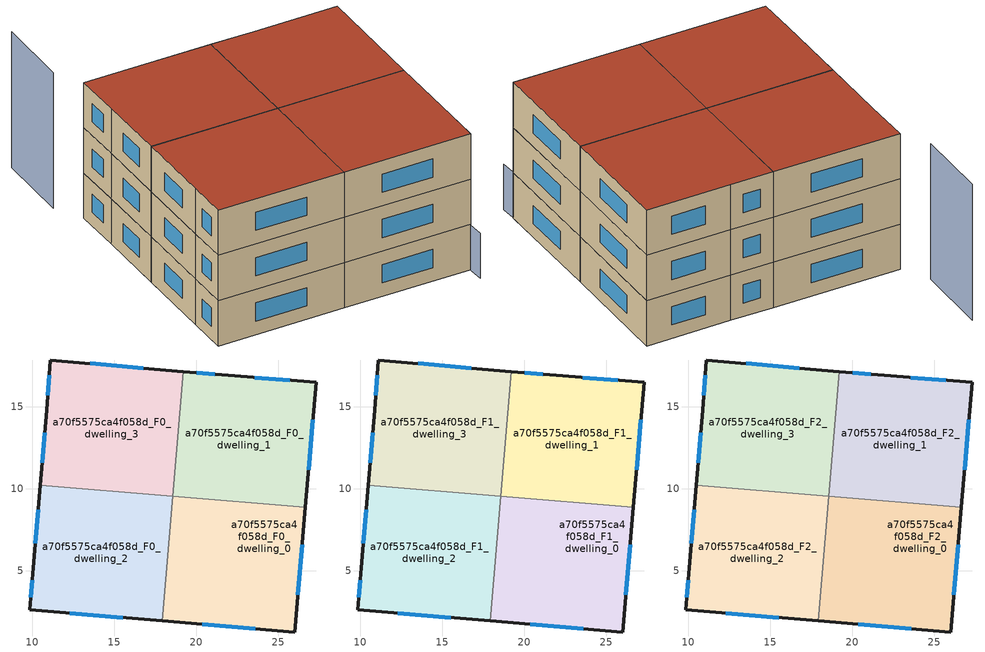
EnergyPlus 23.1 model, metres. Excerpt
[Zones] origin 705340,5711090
a70f5575ca4f058d_F0_dwelling_0
 floor ground (EU_floor_Construction): 18.57,9.54 26,1.27 17.94,1.95 z0; 26.65,8.87 26,1.27 18.57,9.54 z0
 wall outside (EU_wall_Construction): 17.94,1.95 26,1.27 26.65,8.87 z0:3
 wall to a70f5575ca4f058d_F0_dwelling_1 (EU_wall_Construction): 26.65,8.87 18.57,9.54 z0:3
 wall to a70f5575ca4f058d_F0_dwelling_2 (EU_wall_Construction): 18.57,9.54 17.94,1.95 z0:3
 window (EU_Window_Construction): 26.19,3.55 26.45,6.59 / 20.35,1.75 23.58,1.48 z0.9:2.1
a70f5575ca4f058d_F0_dwelling_1
 floor ground (EU_floor_Construction): 27.29,16.47 26.65,8.87 18.57,9.54 19.21,17.12 21.95,16.89 z0
 wall outside (EU_wall_Construction): 26.65,8.87 27.29,16.47 21.95,16.89 19.21,17.12 z0:3
 wall to a70f5575ca4f058d_F0_dwelling_3 (EU_wall_Construction): 19.21,17.12 18.57,9.54 z0:3
 window (EU_Window_Construction): 25.69,16.6 23.55,16.76 / 26.84,11.14 27.1,14.19 / 21.13,16.96 20.03,17.05 z0.9:2.1
a70f5575ca4f058d_F0_dwelling_2
 floor ground (EU_floor_Construction): 18.57,9.54 17.94,1.95 9.87,2.62 10.08,5.17 10.51,10.22 z0
 wall outside (EU_wall_Construction): 10.51,10.22 10.08,5.17 9.87,2.62 17.94,1.95 z0:3
 wall to a70f5575ca4f058d_F0_dwelling_3 (EU_wall_Construction): 18.57,9.54 10.51,10.22 z0:3
 window (EU_Window_Construction): 12.29,2.42 15.52,2.15 / 10.02,4.41 9.93,3.39 / 10.38,8.71 10.21,6.68 z0.9:2.1
a70f5575ca4f058d_F0_dwelling_3
 floor ground (EU_floor_Construction): 19.21,17.12 18.57,9.54 10.51,10.22 10.9,14.76 11.11,17.83 z0
 wall outside (EU_wall_Construction): 19.21,17.12 11.11,17.83 10.9,14.76 10.51,10.22 z0:3
 window (EU_Window_Construction): 16.79,17.34 13.54,17.62 / 10.78,13.4 10.63,11.58 / 11.05,16.91 10.96,15.68 z0.9:2.1
a70f5575ca4f058d_F1_dwelling_0
 floor to a70f5575ca4f058d_F0_dwelling_0 (EU_floor_Construction): 26.65,8.87 26,1.27 18.57,9.54 z3; 18.57,9.54 26,1.27 17.94,1.95 z3
 wall outside (EU_wall_Construction): 17.94,1.95 26,1.27 26.65,8.87 z3:6
 wall to a70f5575ca4f058d_F1_dwelling_1 (EU_wall_Construction): 26.65,8.87 18.57,9.54 z3:6
 wall to a70f5575ca4f058d_F1_dwelling_2 (EU_wall_Construction): 18.57,9.54 17.94,1.95 z3:6
 window (EU_Window_Construction): 26.19,3.55 26.45,6.59 / 20.35,1.75 23.58,1.48 z3.9:5.1
a70f5575ca4f058d_F1_dwelling_1
 floor to a70f5575ca4f058d_F0_dwelling_1 (EU_floor_Construction): 27.29,16.47 26.65,8.87 18.57,9.54 19.21,17.12 21.95,16.89 z3
 wall outside (EU_wall_Construction): 26.65,8.87 27.29,16.47 21.95,16.89 19.21,17.12 z3:6
 wall to a70f5575ca4f058d_F1_dwelling_3 (EU_wall_Construction): 19.21,17.12 18.57,9.54 z3:6
 window (EU_Window_Construction): 25.69,16.6 23.55,16.76 / 26.84,11.14 27.1,14.19 / 21.13,16.96 20.03,17.05 z3.9:5.1
a70f5575ca4f058d_F1_dwelling_2
 floor to a70f5575ca4f058d_F0_dwelling_2 (EU_floor_Construction): 18.57,9.54 17.94,1.95 9.87,2.62 10.08,5.17 10.51,10.22 z3
 wall outside (EU_wall_Construction): 10.51,10.22 10.08,5.17 9.87,2.62 17.94,1.95 z3:6
 wall to a70f5575ca4f058d_F1_dwelling_3 (EU_wall_Construction): 18.57,9.54 10.51,10.22 z3:6
 window (EU_Window_Construction): 12.29,2.42 15.52,2.15 / 10.02,4.41 9.93,3.39 / 10.38,8.71 10.21,6.68 z3.9:5.1
a70f5575ca4f058d_F1_dwelling_3
 floor to a70f5575ca4f058d_F0_dwelling_3 (EU_floor_Construction): 19.21,17.12 18.57,9.54 10.51,10.22 10.9,14.76 11.11,17.83 z3
 wall outside (EU_wall_Construction): 19.21,17.12 11.11,17.83 10.9,14.76 10.51,10.22 z3:6
 window (EU_Window_Construction): 16.79,17.34 13.54,17.62 / 10.78,13.4 10.63,11.58 / 11.05,16.91 10.96,15.68 z3.9:5.1
a70f5575ca4f058d_F2_dwelling_0
 floor to a70f5575ca4f058d_F1_dwelling_0 (EU_floor_Construction): 26.65,8.87 26,1.27 18.57,9.54 z6; 18.57,9.54 26,1.27 17.94,1.95 z6
 wall outside (EU_wall_Construction): 17.94,1.95 26,1.27 26.65,8.87 z6:9
 wall to a70f5575ca4f058d_F2_dwelling_1 (EU_wall_Construction): 26.65,8.87 18.57,9.54 z6:9
 wall to a70f5575ca4f058d_F2_dwelling_2 (EU_wall_Construction): 18.57,9.54 17.94,1.95 z6:9
 window (EU_Window_Construction): 26.19,3.55 26.45,6.59 / 20.35,1.75 23.58,1.48 z6.9:8.1
 roof outside (EU_roof_Construction): 26,1.27 26.65,8.87 18.57,9.54 17.94,1.95 z9
a70f5575ca4f058d_F2_dwelling_1
 floor to a70f5575ca4f058d_F1_dwelling_1 (EU_floor_Construction): 27.29,16.47 26.65,8.87 18.57,9.54 19.21,17.12 21.95,16.89 z6
 wall outside (EU_wall_Construction): 26.65,8.87 27.29,16.47 21.95,16.89 19.21,17.12 z6:9
 wall to a70f5575ca4f058d_F2_dwelling_3 (EU_wall_Construction): 19.21,17.12 18.57,9.54 z6:9
 window (EU_Window_Construction): 25.69,16.6 23.55,16.76 / 26.84,11.14 27.1,14.19 / 21.13,16.96 20.03,17.05 z6.9:8.1
 roof outside (EU_roof_Construction): 26.65,8.87 27.29,16.47 21.95,16.89 19.21,17.12 18.57,9.54 z9
a70f5575ca4f058d_F2_dwelling_2
 floor to a70f5575ca4f058d_F1_dwelling_2 (EU_floor_Construction): 18.57,9.54 17.94,1.95 9.87,2.62 10.08,5.17 10.51,10.22 z6
 wall outside (EU_wall_Construction): 10.51,10.22 10.08,5.17 9.87,2.62 17.94,1.95 z6:9
 wall to a70f5575ca4f058d_F2_dwelling_3 (EU_wall_Construction): 18.57,9.54 10.51,10.22 z6:9
 window (EU_Window_Construction): 12.29,2.42 15.52,2.15 / 10.02,4.41 9.93,3.39 / 10.38,8.71 10.21,6.68 z6.9:8.1
 roof outside (EU_roof_Construction): 17.94,1.95 18.57,9.54 10.51,10.22 10.08,5.17 9.87,2.62 z9
a70f5575ca4f058d_F2_dwelling_3
 floor to a70f5575ca4f058d_F1_dwelling_3 (EU_floor_Construction): 19.21,17.12 18.57,9.54 10.51,10.22 10.9,14.76 11.11,17.83 z6
 wall outside (EU_wall_Construction): 19.21,17.12 11.11,17.83 10.9,14.76 10.51,10.22 z6:9
 window (EU_Window_Construction): 16.79,17.34 13.54,17.62 / 10.78,13.4 10.63,11.58 / 11.05,16.91 10.96,15.68 z6.9:8.1
 roof outside (EU_roof_Construction): 18.57,9.54 19.21,17.12 11.11,17.83 10.9,14.76 10.51,10.22 z9
shading: 25.94,0.23 26.11,6.42 z0:3; 10.75,24.46 10.27,19.64 z0:9
[Building]
EU S2 Campaign: North Axis=0; Terrain=City; Solar Distribution=FullExterior
[Site:Location]
London: Latitude=51.5; Longitude=-0.5; Time Zone=0; Elevation=25
[SizingPeriod:WeatherFileDays]
AnnualSizingPeriod: Begin Month=1; Begin Day of Month=1; End Month=12; End Day of Month=31; Day of Week for Start Day=Monday; Use Weather File Daylight Saving Period=No; Use Weather File Rain and Snow Indicators=No
[MATERIAL]
EU_InternalMass_Material: Roughness=MediumRough; Thickness=0.1; Conductivity=1; Density=1800; Specific Heat=900; Thermal Absorptance=0.9; Solar Absorptance=0.7; Visible Absorptance=0.7
[MATERIAL:NOMASS] Roughness=MediumRough; Thermal Absorptance=0.9; Solar Absorptance=0.7; Visible Absorptance=0.7
Name | Thermal Resistance
EU_wall_NoMass | 1.04674
EU_roof_NoMass | 4.32442
EU_floor_NoMass | 2.04616
[WINDOWMATERIAL:SIMPLEGLAZINGSYSTEM]
EU_Window_SimpleGlazing: UFactor=4.25843; Solar Heat Gain Coefficient=0.85; Visible Transmittance=0.85
[CONSTRUCTION]
EU_wall_Construction: EU_wall_NoMass
EU_roof_Construction: EU_roof_NoMass
EU_floor_Construction: EU_floor_NoMass
EU_Window_Construction: EU_Window_SimpleGlazing
EU_InternalMass_Construction: EU_InternalMass_Material
[ZONE] Type=1; Multiplier=1; Ceiling Height=autocalculate; Floor Area=autocalculate; Part of Total Floor Area=Yes
Name | Volume
a70f5575ca4f058d_F0_dwelling_0; a70f5575ca4f058d_F1_dwelling_0; a70f5575ca4f058d_F2_dwelling_0 | 185.064
a70f5575ca4f058d_F0_dwelling_1 | 185.094
a70f5575ca4f058d_F1_dwelling_1; a70f5575ca4f058d_F2_dwelling_1 | 185.095
a70f5575ca4f058d_F0_dwelling_2; a70f5575ca4f058d_F1_dwelling_2; a70f5575ca4f058d_F2_dwelling_2 | 185.08
a70f5575ca4f058d_F0_dwelling_3 | 185.128
a70f5575ca4f058d_F1_dwelling_3; a70f5575ca4f058d_F2_dwelling_3 | 185.127
[INTERNALMASS] Construction=EU_InternalMass_Construction
Name | Zone or ZoneList | Surface Area
a70f5575ca4f058d_F0_dwelling_0_EU_InternalMass | a70f5575ca4f058d_F0_dwelling_0 | 61.6942
a70f5575ca4f058d_F0_dwelling_1_EU_InternalMass | a70f5575ca4f058d_F0_dwelling_1 | 61.6983
a70f5575ca4f058d_F0_dwelling_2_EU_InternalMass | a70f5575ca4f058d_F0_dwelling_2 | 61.6948
a70f5575ca4f058d_F0_dwelling_3_EU_InternalMass | a70f5575ca4f058d_F0_dwelling_3 | 61.6979
a70f5575ca4f058d_F1_dwelling_0_EU_InternalMass | a70f5575ca4f058d_F1_dwelling_0 | 61.6942
a70f5575ca4f058d_F1_dwelling_1_EU_InternalMass | a70f5575ca4f058d_F1_dwelling_1 | 61.6983
a70f5575ca4f058d_F1_dwelling_2_EU_InternalMass | a70f5575ca4f058d_F1_dwelling_2 | 61.6948
a70f5575ca4f058d_F1_dwelling_3_EU_InternalMass | a70f5575ca4f058d_F1_dwelling_3 | 61.6979
a70f5575ca4f058d_F2_dwelling_0_EU_InternalMass | a70f5575ca4f058d_F2_dwelling_0 | 61.6942
a70f5575ca4f058d_F2_dwelling_1_EU_InternalMass | a70f5575ca4f058d_F2_dwelling_1 | 61.6983
a70f5575ca4f058d_F2_dwelling_2_EU_InternalMass | a70f5575ca4f058d_F2_dwelling_2 | 61.6948
a70f5575ca4f058d_F2_dwelling_3_EU_InternalMass | a70f5575ca4f058d_F2_dwelling_3 | 61.6979
[OTHEREQUIPMENT] Fuel Type=Electricity; Design Level Calculation Method=Watts/Area; Power per Zone Floor Area=1; Fraction Latent=0; Fraction Radiant=0; Fraction Lost=0; Carbon Dioxide Generation Rate=0; EndUse Subcategory=EU_Step8_InternalGains
Name | Zone or ZoneList or Space or SpaceList | Schedule
EU_Step8_InternalGain_a70f5575ca4f058d_F0_dwelling_0_f000 | a70f5575ca4f058d_F0_dwelling_0 | EU_Step8_GainSchedule_a70f5575ca4f058d_F0_dwelling_0_f000
EU_Step8_InternalGain_a70f5575ca4f058d_F0_dwelling_1_f000 | a70f5575ca4f058d_F0_dwelling_1 | EU_Step8_GainSchedule_a70f5575ca4f058d_F0_dwelling_1_f000
EU_Step8_InternalGain_a70f5575ca4f058d_F0_dwelling_2_f000 | a70f5575ca4f058d_F0_dwelling_2 | EU_Step8_GainSchedule_a70f5575ca4f058d_F0_dwelling_2_f000
EU_Step8_InternalGain_a70f5575ca4f058d_F0_dwelling_3_f000 | a70f5575ca4f058d_F0_dwelling_3 | EU_Step8_GainSchedule_a70f5575ca4f058d_F0_dwelling_3_f000
EU_Step8_InternalGain_a70f5575ca4f058d_F1_dwelling_0_f000 | a70f5575ca4f058d_F1_dwelling_0 | EU_Step8_GainSchedule_a70f5575ca4f058d_F1_dwelling_0_f000
EU_Step8_InternalGain_a70f5575ca4f058d_F1_dwelling_1_f000 | a70f5575ca4f058d_F1_dwelling_1 | EU_Step8_GainSchedule_a70f5575ca4f058d_F1_dwelling_1_f000
EU_Step8_InternalGain_a70f5575ca4f058d_F1_dwelling_2_f000 | a70f5575ca4f058d_F1_dwelling_2 | EU_Step8_GainSchedule_a70f5575ca4f058d_F1_dwelling_2_f000
EU_Step8_InternalGain_a70f5575ca4f058d_F1_dwelling_3_f000 | a70f5575ca4f058d_F1_dwelling_3 | EU_Step8_GainSchedule_a70f5575ca4f058d_F1_dwelling_3_f000
EU_Step8_InternalGain_a70f5575ca4f058d_F2_dwelling_0_f000 | a70f5575ca4f058d_F2_dwelling_0 | EU_Step8_GainSchedule_a70f5575ca4f058d_F2_dwelling_0_f000
EU_Step8_InternalGain_a70f5575ca4f058d_F2_dwelling_1_f000 | a70f5575ca4f058d_F2_dwelling_1 | EU_Step8_GainSchedule_a70f5575ca4f058d_F2_dwelling_1_f000
EU_Step8_InternalGain_a70f5575ca4f058d_F2_dwelling_2_f000 | a70f5575ca4f058d_F2_dwelling_2 | EU_Step8_GainSchedule_a70f5575ca4f058d_F2_dwelling_2_f000
EU_Step8_InternalGain_a70f5575ca4f058d_F2_dwelling_3_f000 | a70f5575ca4f058d_F2_dwelling_3 | EU_Step8_GainSchedule_a70f5575ca4f058d_F2_dwelling_3_f000
[ZONEVENTILATION:DESIGNFLOWRATE] Schedule=EU_AlwaysOn; Design Flow Rate Calculation Method=AirChanges/Hour; Air Changes per Hour=0.488719; Ventilation Type=Natural; Fan Pressure Rise=0; Fan Total Efficiency=1; Constant Term Coefficient=1; Temperature Term Coefficient=0; Velocity Term Coefficient=0; Velocity Squared Term Coefficient=0; Minimum Indoor Temperature=-100; Maximum Indoor Temperature=100; Delta Temperature=-100; Minimum Outdoor Temperature=-100; Maximum Outdoor Temperature=100; Maximum Wind Speed=40
Name | Zone or ZoneList or Space or SpaceList
EU_ConstantAir_a70f5575ca4f058d_F0_dwelling_0 | a70f5575ca4f058d_F0_dwelling_0
EU_ConstantAir_a70f5575ca4f058d_F0_dwelling_1 | a70f5575ca4f058d_F0_dwelling_1
EU_ConstantAir_a70f5575ca4f058d_F0_dwelling_2 | a70f5575ca4f058d_F0_dwelling_2
EU_ConstantAir_a70f5575ca4f058d_F0_dwelling_3 | a70f5575ca4f058d_F0_dwelling_3
EU_ConstantAir_a70f5575ca4f058d_F1_dwelling_0 | a70f5575ca4f058d_F1_dwelling_0
EU_ConstantAir_a70f5575ca4f058d_F1_dwelling_1 | a70f5575ca4f058d_F1_dwelling_1
EU_ConstantAir_a70f5575ca4f058d_F1_dwelling_2 | a70f5575ca4f058d_F1_dwelling_2
EU_ConstantAir_a70f5575ca4f058d_F1_dwelling_3 | a70f5575ca4f058d_F1_dwelling_3
EU_ConstantAir_a70f5575ca4f058d_F2_dwelling_0 | a70f5575ca4f058d_F2_dwelling_0
EU_ConstantAir_a70f5575ca4f058d_F2_dwelling_1 | a70f5575ca4f058d_F2_dwelling_1
EU_ConstantAir_a70f5575ca4f058d_F2_dwelling_2 | a70f5575ca4f058d_F2_dwelling_2
EU_ConstantAir_a70f5575ca4f058d_F2_dwelling_3 | a70f5575ca4f058d_F2_dwelling_3
[HVACTEMPLATE:THERMOSTAT] Constant Heating Setpoint=20; Constant Cooling Setpoint=50
EU_HeatOnly_a70f5575ca4f058d_F0_dwelling_0; EU_HeatOnly_a70f5575ca4f058d_F0_dwelling_1; EU_HeatOnly_a70f5575ca4f058d_F0_dwelling_2; EU_HeatOnly_a70f5575ca4f058d_F0_dwelling_3; EU_HeatOnly_a70f5575ca4f058d_F1_dwelling_0; EU_HeatOnly_a70f5575ca4f058d_F1_dwelling_1; EU_HeatOnly_a70f5575ca4f058d_F1_dwelling_2; EU_HeatOnly_a70f5575ca4f058d_F1_dwelling_3; EU_HeatOnly_a70f5575ca4f058d_F2_dwelling_0; EU_HeatOnly_a70f5575ca4f058d_F2_dwelling_1; EU_HeatOnly_a70f5575ca4f058d_F2_dwelling_2; EU_HeatOnly_a70f5575ca4f058d_F2_dwelling_3
[HVACTEMPLATE:ZONE:IDEALLOADSAIRSYSTEM] System Availability Schedule=EU_AlwaysOn; Maximum Heating Supply Air Temperature=50; Minimum Cooling Supply Air Temperature=13; Maximum Heating Supply Air Humidity Ratio=0.0156; Minimum Cooling Supply Air Humidity Ratio=0.0077; Heating Limit=NoLimit; Cooling Limit=NoLimit; Heating Availability Schedule=EU_AlwaysOn; Cooling Availability Schedule=EU_CoolingOff; Dehumidification Control Type=ConstantSensibleHeatRatio; Cooling Sensible Heat Ratio=0.7; Dehumidification Setpoint=60; Humidification Control Type=None; Humidification Setpoint=30; Outdoor Air Method=None; Outdoor Air Flow Rate per Person=0.00944; Outdoor Air Flow Rate per Zone Floor Area=0; Outdoor Air Flow Rate per Zone=0; Demand Controlled Ventilation Type=None; Outdoor Air Economizer Type=NoEconomizer; Heat Recovery Type=None; Sensible Heat Recovery Effectiveness=0.7; Latent Heat Recovery Effectiveness=0.65
Name | Template Thermostat
a70f5575ca4f058d_F0_dwelling_0 | EU_HeatOnly_a70f5575ca4f058d_F0_dwelling_0
a70f5575ca4f058d_F0_dwelling_1 | EU_HeatOnly_a70f5575ca4f058d_F0_dwelling_1
a70f5575ca4f058d_F0_dwelling_2 | EU_HeatOnly_a70f5575ca4f058d_F0_dwelling_2
a70f5575ca4f058d_F0_dwelling_3 | EU_HeatOnly_a70f5575ca4f058d_F0_dwelling_3
a70f5575ca4f058d_F1_dwelling_0 | EU_HeatOnly_a70f5575ca4f058d_F1_dwelling_0
a70f5575ca4f058d_F1_dwelling_1 | EU_HeatOnly_a70f5575ca4f058d_F1_dwelling_1
a70f5575ca4f058d_F1_dwelling_2 | EU_HeatOnly_a70f5575ca4f058d_F1_dwelling_2
a70f5575ca4f058d_F1_dwelling_3 | EU_HeatOnly_a70f5575ca4f058d_F1_dwelling_3
a70f5575ca4f058d_F2_dwelling_0 | EU_HeatOnly_a70f5575ca4f058d_F2_dwelling_0
a70f5575ca4f058d_F2_dwelling_1 | EU_HeatOnly_a70f5575ca4f058d_F2_dwelling_1
a70f5575ca4f058d_F2_dwelling_2 | EU_HeatOnly_a70f5575ca4f058d_F2_dwelling_2
a70f5575ca4f058d_F2_dwelling_3 | EU_HeatOnly_a70f5575ca4f058d_F2_dwelling_3
[SIZING:ZONE] Zone Cooling Design Supply Air Temperature Input Method=SupplyAirTemperature; Zone Cooling Design Supply Air Temperature=13; Zone Heating Design Supply Air Temperature Input Method=SupplyAirTemperature; Zone Heating Design Supply Air Temperature=50; Zone Cooling Design Supply Air Humidity Ratio=0.008; Zone Heating Design Supply Air Humidity Ratio=0.008; Cooling Design Air Flow Method=DesignDay; Cooling Design Air Flow Rate=0; Cooling Minimum Air Flow per Zone Floor Area=0.000762; Cooling Minimum Air Flow=0; Cooling Minimum Air Flow Fraction=0.2; Heating Design Air Flow Method=DesignDay; Heating Design Air Flow Rate=0; Heating Maximum Air Flow per Zone Floor Area=0.002032; Heating Maximum Air Flow=0.141576; Heating Maximum Air Flow Fraction=0.3; Account for Dedicated Outdoor Air System=No; Dedicated Outdoor Air System Control Strategy=NeutralSupplyAir; Dedicated Outdoor Air Low Setpoint Temperature for Design=autosize; Dedicated Outdoor Air High Setpoint Temperature for Design=autosize; Zone Load Sizing Method=Sensible Load Only No Latent Load; Zone Latent Cooling Design Supply Air Humidity Ratio Input Method=HumidityRatioDifference; Zone Cooling Design Supply Air Humidity Ratio Difference=0.005; Zone Latent Heating Design Supply Air Humidity Ratio Input Method=HumidityRatioDifference; Zone Humidification Design Supply Air Humidity Ratio Difference=0.005
a70f5575ca4f058d_F0_dwelling_0; a70f5575ca4f058d_F0_dwelling_1; a70f5575ca4f058d_F0_dwelling_2; a70f5575ca4f058d_F0_dwelling_3; a70f5575ca4f058d_F1_dwelling_0; a70f5575ca4f058d_F1_dwelling_1; a70f5575ca4f058d_F1_dwelling_2; a70f5575ca4f058d_F1_dwelling_3; a70f5575ca4f058d_F2_dwelling_0; a70f5575ca4f058d_F2_dwelling_1; a70f5575ca4f058d_F2_dwelling_2; a70f5575ca4f058d_F2_dwelling_3
[SCHEDULE:CONSTANT]
Name | Hourly Value
EU_AlwaysOn | 1
EU_CoolingOff | 0
[SCHEDULE:FILE] Column Number=1; Rows to Skip at Top=0; Number of Hours of Data=8760; Column Separator=Comma; Interpolate to Timestep=No; Minutes per Item=60; Adjust Schedule for Daylight Savings=Yes
Name | File
EU_Step8_GainSchedule_a70f5575ca4f058d_F0_dwelling_0_f000 | ../../schedules/a70f5575ca4f058d/a70f5575ca4f058d_F0_dwelling_0_f000_gain.csv
EU_Step8_GainSchedule_a70f5575ca4f058d_F0_dwelling_1_f000 | ../../schedules/a70f5575ca4f058d/a70f5575ca4f058d_F0_dwelling_1_f000_gain.csv
EU_Step8_GainSchedule_a70f5575ca4f058d_F0_dwelling_2_f000 | ../../schedules/a70f5575ca4f058d/a70f5575ca4f058d_F0_dwelling_2_f000_gain.csv
EU_Step8_GainSchedule_a70f5575ca4f058d_F0_dwelling_3_f000 | ../../schedules/a70f5575ca4f058d/a70f5575ca4f058d_F0_dwelling_3_f000_gain.csv
EU_Step8_GainSchedule_a70f5575ca4f058d_F1_dwelling_0_f000 | ../../schedules/a70f5575ca4f058d/a70f5575ca4f058d_F1_dwelling_0_f000_gain.csv
EU_Step8_GainSchedule_a70f5575ca4f058d_F1_dwelling_1_f000 | ../../schedules/a70f5575ca4f058d/a70f5575ca4f058d_F1_dwelling_1_f000_gain.csv
EU_Step8_GainSchedule_a70f5575ca4f058d_F1_dwelling_2_f000 | ../../schedules/a70f5575ca4f058d/a70f5575ca4f058d_F1_dwelling_2_f000_gain.csv
EU_Step8_GainSchedule_a70f5575ca4f058d_F1_dwelling_3_f000 | ../../schedules/a70f5575ca4f058d/a70f5575ca4f058d_F1_dwelling_3_f000_gain.csv
EU_Step8_GainSchedule_a70f5575ca4f058d_F2_dwelling_0_f000 | ../../schedules/a70f5575ca4f058d/a70f5575ca4f058d_F2_dwelling_0_f000_gain.csv
EU_Step8_GainSchedule_a70f5575ca4f058d_F2_dwelling_1_f000 | ../../schedules/a70f5575ca4f058d/a70f5575ca4f058d_F2_dwelling_1_f000_gain.csv
EU_Step8_GainSchedule_a70f5575ca4f058d_F2_dwelling_2_f000 | ../../schedules/a70f5575ca4f058d/a70f5575ca4f058d_F2_dwelling_2_f000_gain.csv
EU_Step8_GainSchedule_a70f5575ca4f058d_F2_dwelling_3_f000 | ../../schedules/a70f5575ca4f058d/a70f5575ca4f058d_F2_dwelling_3_f000_gain.csv
